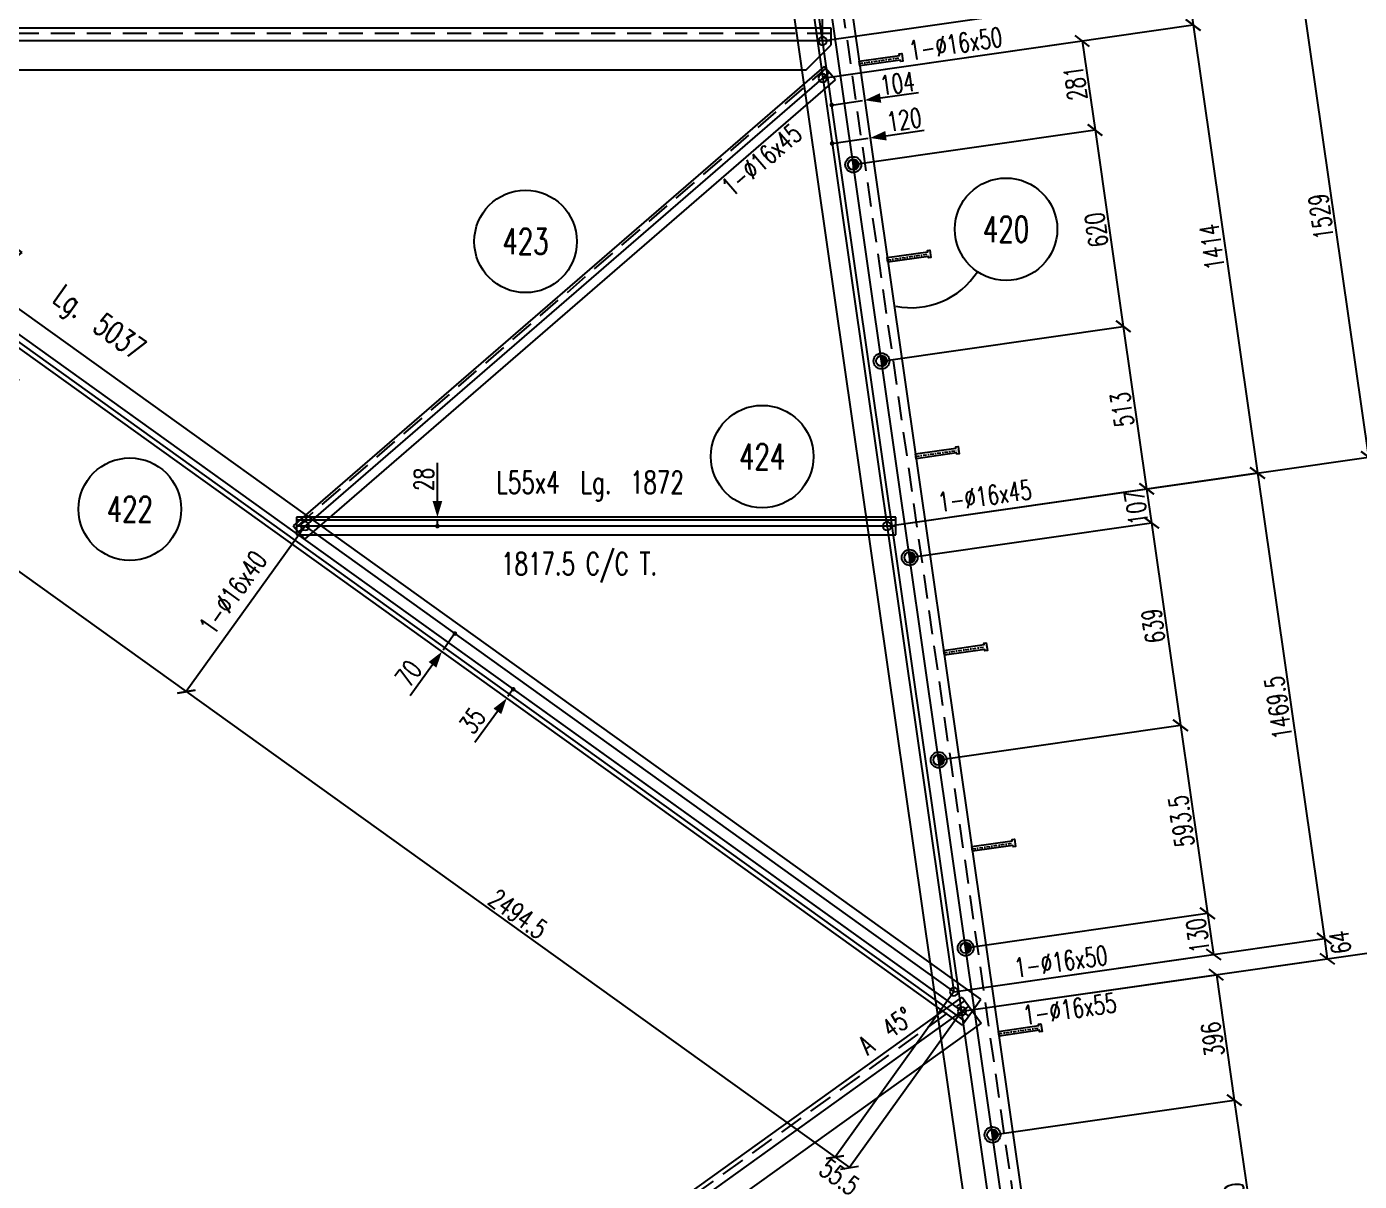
# Model space of a CAD drawing. Extents: x 142141 to 158361, y -163675 to -152195.
# Drawn here: x 149474 to 153636, y -157973 to -154365 of the extents above; entities that cross this region are included whole.
import ezdxf
from ezdxf.enums import TextEntityAlignment as Align

# ---------------------------------------------------------------- set-up
doc = ezdxf.new("R2010")
doc.units = 0
doc.header["$LTSCALE"] = 150
doc.header["$MEASUREMENT"] = 0
doc.linetypes.add('DASHDOT', pattern=[1, 0.5, -0.25, 0, -0.25])
doc.linetypes.add('DASHED', pattern=[0.75, 0.5, -0.25])
doc.layers.get('0').update_dxf_attribs({"linetype": 'CONTINUOUS'})
for name, color, linetype in [('ASSI', 6, 'CONTINUOUS'), ('BOLLINI_1', 7, 'CONTINUOUS'), ('Echelon', 3, 'CONTINUOUS'), ('FORI', 2, 'CONTINUOUS'), ('LINEA_ANG', 2, 'CONTINUOUS'), ('LS', 7, 'CONTINUOUS'), ('MZ', 6, 'DASHDOT'), ('QT_MAL', 7, 'CONTINUOUS'), ('QT_MPR', 7, 'CONTINUOUS'), ('QT_MSP', 7, 'CONTINUOUS'), ('TRAT-Y', 7, 'DASHED')]:
    doc.layers.add(name, color=color, linetype=linetype)
doc.styles.add('QUOTE', font='ROMANS8.SHX', dxfattribs={"width": 0.7})
doc.styles.add('RQL', font='ROMANS8.SHX', dxfattribs={"width": 0.7})
doc.styles.add('RS', font='ROMANS8.shx', dxfattribs={"width": 0.7})
doc.styles.get("Standard").update_dxf_attribs({"font": 'ROMANS8.SHX', "width": 0.7})
doc.dimstyles.new('FRECCE1', dxfattribs={"dimtxt": 60, "dimasz": 6.6667, "dimexe": 0, "dimexo": 0, "dimgap": 1, "dimtad": 1, "dimzin": 0, "dimdsep": 46, "dimtxsty": 'RS', "dimblk1": 'QUOTP', "dimblk2": 'QUOTF', "dimsah": 1, "dimcen": 0, "dimclrd": 2, "dimclre": 2, "dimclrt": 7, "dimadec": 0, "dimazin": 0, "dimtfac": 1, "dimtix": 1, "dimtmove": 2, "dimatfit": 3, "dimldrblk": 'QUOTP', "dimfxl": 1, "dimtolj": 1, "dimtzin": 0, "dimarcsym": 0})
doc.dimstyles.new('TRATTO', dxfattribs={"dimscale": 0, "dimtxt": 60, "dimasz": 40, "dimexe": 0, "dimexo": 0, "dimgap": 10, "dimtad": 1, "dimrnd": 0.5, "dimdsep": 46, "dimtxsty": 'RS', "dimblk1": 'OBLIQUE', "dimblk2": 'OBLIQUE', "dimsah": 1, "dimcen": 0.09, "dimclrd": 2, "dimclre": 2, "dimclrt": 7, "dimadec": 0, "dimazin": 0, "dimtfac": 1, "dimtix": 1, "dimtmove": 2, "dimatfit": 3, "dimfxl": 1, "dimtolj": 1, "dimtzin": 0, "dimarcsym": 0})

# ---------------------------------------------------------------- blocks, each defined once
blk = doc.blocks.new('ASSE98')
blk.add_line((0, 0), (1, 0))
at = {"color": 7, "flags": 1}
for tag, p in [('LAV1', (3.07431, 6.82847)), ('LAV2', (3.07431, 6.49513)), ('LAV3', (3.07431, 6.1618)), ('LAV4', (3.07431, 5.82847)), ('LAV5', (3.07431, 5.49513)), ('LAV6', (3.07431, 5.1618)), ('LAV7', (3.07431, 4.82847)), ('LAV8', (3.07431, 4.49513)), ('LAV9', (3.07431, 4.1618)), ('LAV10', (3.07431, 3.82847))]:
    blk.add_attdef(tag, p, '', height=0.2, dxfattribs=at)
at = {"color": 7, "style": 'QUOTE', "width": 0.5, "flags": 1}
for tag, p in [('TI', (1.38308, 6.82731)), ('DI_S', (1.38308, 6.42178)), ('D_S', (1.38308, 6.02092)), ('E_S', (1.38308, 5.68065)), ('NFORI', (1.36454, 5.29792)), ('ALAR', (1.36349, 4.93246)), ('FAM', (1.3775, 4.54645)), ('ALA', (1.38308, 4.19257)), ('DISP2', (1.38308, 3.84971)), ('DISP1', (1.38308, 3.50686)), ('PINZAF', (1.38308, 3.164)), ('PINZAI', (1.38308, 2.82114)), ('TRP', (1.38308, 2.47829)), ('NP', (1.38308, 2.13543)), ('SV', (1.38308, 1.79257)), ('PESO', (1.38308, 1.44971)), ('QUA', (1.38308, 1.10686)), ('LUN', (1.38308, 0.764)), ('PROF', (1.38308, 0.42114)), ('POS', (1.38308, 0.07829))]:
    blk.add_attdef(tag, p, '', height=0.2, dxfattribs=at)
blk = doc.blocks.new('P20')
at = {"color": 0}
for p, q in [((0, 0.98), (0.02, 1)), ((0, 0.94), (0.06, 1)), ((1, -0.01), (0, 0.99)), ((0, 0.89), (0.1, 0.99)), ((0, 0.85), (0.14, 0.99)), ((0, 0.8), (0.18, 0.98)), ((0, 0.76), (0.22, 0.98)), ((0, 0.71), (0.25, 0.97)), ((0, 0.67), (0.29, 0.96)), ((1, -0.05), (0, 0.95)), ((0, 0.62), (0.32, 0.95)), ((0, 0.58), (0.36, 0.93)), ((0, 0.53), (0.39, 0.92)), ((0, 0.49), (0.42, 0.91)), ((1, -0.09), (0, 0.9)), ((0, 0.44), (0.45, 0.89)), ((0, 0.4), (0.48, 0.88)), ((0.99, -0.13), (0, 0.86)), ((0, 0.35), (0.51, 0.86)), ((0, 0.31), (0.54, 0.84)), ((0, 0.26), (0.56, 0.83)), ((0.99, -0.17), (0, 0.81)), ((0, 0.22), (0.59, 0.81)), ((0, 0.17), (0.61, 0.79)), ((0.98, -0.21), (0, 0.77)), ((0, 0.13), (0.64, 0.77)), ((0, 0.08), (0.66, 0.75)), ((0, 0.04), (0.69, 0.73)), ((0.97, -0.25), (0, 0.72)), ((0, -0.01), (0.71, 0.7)), ((0.96, -0.28), (0, 0.68)), ((0, -0.05), (0.73, 0.68)), ((0, -0.1), (0.75, 0.66)), ((0.95, -0.32), (0, 0.63)), ((0, -0.14), (0.77, 0.63)), ((0, -0.19), (0.79, 0.61)), ((0.94, -0.35), (0, 0.59)), ((0, -0.23), (0.81, 0.58)), ((0, -0.28), (0.83, 0.56)), ((0.92, -0.38), (0, 0.54)), ((0, -0.32), (0.85, 0.53)), ((0.91, -0.41), (0, 0.5)), ((0, -0.36), (0.87, 0.5)), ((0, -0.41), (0.88, 0.47)), ((0.9, -0.44), (0, 0.45)), ((0, -0.45), (0.9, 0.44)), ((0.88, -0.47), (0, 0.41)), ((0, -0.5), (0.91, 0.41)), ((0, -0.54), (0.92, 0.38)), ((0.87, -0.5), (0, 0.36)), ((0, -0.59), (0.94, 0.35)), ((0.85, -0.53), (0, 0.32)), ((0, -0.63), (0.95, 0.31)), ((0, -0.68), (0.96, 0.28)), ((0.83, -0.56), (0, 0.27)), ((0, -0.72), (0.97, 0.25)), ((0.81, -0.58), (0, 0.23)), ((0, -0.77), (0.98, 0.21)), ((0.79, -0.61), (0, 0.18)), ((0, -0.81), (0.99, 0.17)), ((0.77, -0.63), (0, 0.14)), ((0, -0.86), (0.99, 0.13)), ((0.75, -0.66), (0, 0.09)), ((0, -0.9), (1, 0.09)), ((0.73, -0.68), (0, 0.05)), ((0, -0.95), (1, 0.05)), ((0.71, -0.7), (0, 0.01)), ((0, -0.99), (1, 0.01)), ((1, 0.04), (0.04, 1)), ((1, 0.09), (0.09, 1)), ((0.99, 0.14), (0.14, 0.99)), ((0.98, 0.19), (0.19, 0.98)), ((0.97, 0.25), (0.25, 0.97)), ((0.95, 0.31), (0.31, 0.95)), ((0.92, 0.38), (0.38, 0.92)), ((0.88, 0.47), (0.47, 0.88)), ((0.81, 0.59), (0.59, 0.81)), ((0.69, -0.73), (0, -0.04)), ((0.66, -0.75), (0, -0.08)), ((0.64, -0.77), (0, -0.13)), ((0.61, -0.79), (0, -0.17)), ((0.59, -0.81), (0, -0.22)), ((0.56, -0.83), (0, -0.26)), ((0.54, -0.84), (0, -0.31)), ((0.51, -0.86), (0, -0.35)), ((0.48, -0.88), (0, -0.4)), ((0.45, -0.89), (0, -0.44)), ((0.42, -0.91), (0, -0.49)), ((0.39, -0.92), (0, -0.53)), ((0.36, -0.93), (0, -0.58)), ((0.32, -0.95), (0, -0.62)), ((0.29, -0.96), (0, -0.67)), ((0.25, -0.97), (0, -0.71)), ((0.22, -0.98), (0, -0.76)), ((0.18, -0.98), (0, -0.8)), ((0.14, -0.99), (0, -0.85)), ((0.1, -0.99), (0, -0.89)), ((0.04, -1), (1, -0.04)), ((0.09, -1), (1, -0.09)), ((0.14, -0.99), (0.99, -0.14)), ((0.19, -0.98), (0.98, -0.19)), ((0.25, -0.97), (0.97, -0.25)), ((0.31, -0.95), (0.95, -0.31)), ((0.38, -0.92), (0.92, -0.38)), ((0.47, -0.88), (0.88, -0.47)), ((0.59, -0.81), (0.81, -0.59))]:
    blk.add_line(p, q, dxfattribs=at)
for radius in [1.5, 1]:
    blk.add_circle((0, 0), radius)
blk = doc.blocks.new('16')
blk.add_circle((0, 0), 1)
blk = doc.blocks.new('A$C6E393FD9')
at = {"layer": 'Echelon'}
blk.add_lwpolyline([(2.5, 0), (0, 19.8), (168.6, 41.4), (167.9, 47.2), (177.8, 48.5), (181.8, 17.1), (171.9, 15.8), (171.2, 21.6), (2.5, 0)], close=True, dxfattribs=at)
at = {"layer": 'MZ', "ltscale": 0.2}
blk.add_line((1.3, 9.9), (179.8, 32.8), dxfattribs=at)
blk = doc.blocks.new('_OBLIQUE')
at = {"color": 0, "linetype": 'ByBlock'}
blk.add_line((-0.5, -0.5), (0.5, 0.5), dxfattribs=at)
blk = doc.blocks.new('*D17')
at = {"layer": 'QT_MPR', "color": 2, "lineweight": -2, "transparency": 16777216}
for p, q in [((151959.6, -154410), (153447.4, -154196.5)), ((153447.4, -154196.5), (153664.6, -155709.9)), ((152161, -155925.7), (153664.6, -155709.9))]:
    blk.add_line(p, q, dxfattribs=at)
at = {"layer": 'QT_MPR', "color": 2, "lineweight": -2, "transparency": 16777216, "xscale": 40, "yscale": 40, "zscale": 40}
for p, rotation in [((153447.4, -154196.5), 98.1661393023542), ((153664.6, -155709.9), 278.1661393023542)]:
    blk.add_blockref('_OBLIQUE', p, dxfattribs=dict(at, rotation=rotation))
at = {"layer": 'QT_MPR', "color": 7, "transparency": 16777216, "insert": (153516.4, -154958.9), "char_height": 60, "attachment_point": 5, "rotation": 98.1661, "style": 'RS'}
blk.add_mtext('\\A1;1529', dxfattribs=at)
blk = doc.blocks.new('*D18')
at = {"layer": 'QT_MPR', "color": 2, "lineweight": -2, "transparency": 16777216}
for p, q in [((152161, -155925.7), (153664.6, -155709.9)), ((153664.6, -155709.9), (153882.4, -157227.9)), ((152394.6, -157441.4), (153882.4, -157227.9))]:
    blk.add_line(p, q, dxfattribs=at)
at = {"layer": 'QT_MPR', "color": 2, "lineweight": -2, "transparency": 16777216, "xscale": 40, "yscale": 40, "zscale": 40}
for p, rotation in [((153664.6, -155709.9), 98.1661393023542), ((153882.4, -157227.9), 278.1661393023542)]:
    blk.add_blockref('_OBLIQUE', p, dxfattribs=dict(at, rotation=rotation))
at = {"layer": 'QT_MPR', "color": 7, "transparency": 16777216, "insert": (153733.9, -156474.6), "char_height": 60, "attachment_point": 5, "rotation": 98.1661, "style": 'RS'}
blk.add_mtext('\\A1;1533.5', dxfattribs=at)
blk = doc.blocks.new('*D19')
at = {"layer": 'QT_MPR', "color": 2, "lineweight": -2, "transparency": 16777216}
for p, q in [((152394.6, -157441.4), (153882.4, -157227.9)), ((153882.4, -157227.9), (154099.6, -158741.3)), ((152596, -158957), (154099.6, -158741.3))]:
    blk.add_line(p, q, dxfattribs=at)
at = {"layer": 'QT_MPR', "color": 2, "lineweight": -2, "transparency": 16777216, "xscale": 40, "yscale": 40, "zscale": 40}
for p, rotation in [((153882.4, -157227.9), 98.1661393023542), ((154099.6, -158741.3), 278.1661393023542)]:
    blk.add_blockref('_OBLIQUE', p, dxfattribs=dict(at, rotation=rotation))
at = {"layer": 'QT_MPR', "color": 7, "transparency": 16777216, "insert": (153951.4, -157990.3), "char_height": 60, "attachment_point": 5, "rotation": 98.1661, "style": 'RS'}
blk.add_mtext('\\A1;1528.5', dxfattribs=at)
blk = doc.blocks.new('*D25')
at = {"layer": 'QT_MPR', "color": 2, "lineweight": -2, "transparency": 16777216}
for p, q in [((151931, -154323.2), (153088.2, -154157.1)), ((153088.2, -154157.1), (153100.9, -154246.2)), ((151959.6, -154410), (153100.9, -154246.2))]:
    blk.add_line(p, q, dxfattribs=at)
at = {"layer": 'QT_MPR', "color": 2, "lineweight": -2, "transparency": 16777216, "xscale": 40, "yscale": 40, "zscale": 40}
for p, rotation in [((153088.2, -154157.1), 98.1661393023542), ((153100.9, -154246.2), 278.1661393023542)]:
    blk.add_blockref('_OBLIQUE', p, dxfattribs=dict(at, rotation=rotation))
at = {"layer": 'QT_MPR', "color": 7, "transparency": 16777216, "insert": (153055, -154207.3), "char_height": 60, "attachment_point": 5, "rotation": 98.1661, "style": 'RS'}
blk.add_mtext('\\A1;90', dxfattribs=at)
blk = doc.blocks.new('*D26')
at = {"layer": 'QT_MPR', "color": 2, "lineweight": -2, "transparency": 16777216}
for p, q in [((151959.6, -154410), (153100.9, -154246.2)), ((153100.9, -154246.2), (153117.3, -154360)), ((151960.1, -154526.1), (153117.3, -154360))]:
    blk.add_line(p, q, dxfattribs=at)
at = {"layer": 'QT_MPR', "color": 2, "lineweight": -2, "transparency": 16777216, "xscale": 40, "yscale": 40, "zscale": 40}
for p, rotation in [((153100.9, -154246.2), 98.1661393023542), ((153117.3, -154360), 278.1661393023542)]:
    blk.add_blockref('_OBLIQUE', p, dxfattribs=dict(at, rotation=rotation))
at = {"layer": 'QT_MPR', "color": 7, "transparency": 16777216, "insert": (153157.9, -154293.9), "char_height": 60, "attachment_point": 5, "rotation": 98.1661, "style": 'RS'}
blk.add_mtext('\\A1;115', dxfattribs=at)
blk = doc.blocks.new('*D27')
at = {"layer": 'QT_MPR', "color": 2, "lineweight": -2, "transparency": 16777216}
for p, q in [((151960.1, -154526.1), (153117.3, -154360)), ((153117.3, -154360), (153318.1, -155759.6)), ((152161, -155925.7), (153318.1, -155759.6))]:
    blk.add_line(p, q, dxfattribs=at)
at = {"layer": 'QT_MPR', "color": 2, "lineweight": -2, "transparency": 16777216, "xscale": 40, "yscale": 40, "zscale": 40}
for p, rotation in [((153117.3, -154360), 98.1661393023542), ((153318.1, -155759.6), 278.1661393023542)]:
    blk.add_blockref('_OBLIQUE', p, dxfattribs=dict(at, rotation=rotation))
at = {"layer": 'QT_MPR', "color": 7, "transparency": 16777216, "insert": (153176.3, -155053.1), "char_height": 60, "attachment_point": 5, "rotation": 98.1661, "style": 'RS'}
blk.add_mtext('\\A1;1414', dxfattribs=at)
blk = doc.blocks.new('*D28')
at = {"layer": 'QT_MPR', "color": 2, "lineweight": -2, "transparency": 16777216}
for p, q in [((152161, -155925.7), (153318.1, -155759.6)), ((153318.1, -155759.6), (153526.9, -157214.3)), ((152369.7, -157380.4), (153526.9, -157214.3))]:
    blk.add_line(p, q, dxfattribs=at)
at = {"layer": 'QT_MPR', "color": 2, "lineweight": -2, "transparency": 16777216, "xscale": 40, "yscale": 40, "zscale": 40}
for p, rotation in [((153318.1, -155759.6), 98.1661393023542), ((153526.9, -157214.3), 278.1661393023542)]:
    blk.add_blockref('_OBLIQUE', p, dxfattribs=dict(at, rotation=rotation))
at = {"layer": 'QT_MPR', "color": 7, "transparency": 16777216, "insert": (153382.9, -156492.7), "char_height": 60, "attachment_point": 5, "rotation": 98.1661, "style": 'RS'}
blk.add_mtext('\\A1;1469.5', dxfattribs=at)
blk = doc.blocks.new('*D29')
at = {"layer": 'QT_MPR', "color": 2, "lineweight": -2, "transparency": 16777216}
for p, q in [((152369.7, -157380.4), (153526.9, -157214.3)), ((153526.9, -157214.3), (153535.9, -157277.6)), ((152394.6, -157441.4), (153535.9, -157277.6))]:
    blk.add_line(p, q, dxfattribs=at)
at = {"layer": 'QT_MPR', "color": 2, "lineweight": -2, "transparency": 16777216, "xscale": 40, "yscale": 40, "zscale": 40}
for p, rotation in [((153526.9, -157214.3), 98.1661393023542), ((153535.9, -157277.6), 278.1661393023542)]:
    blk.add_blockref('_OBLIQUE', p, dxfattribs=dict(at, rotation=rotation))
at = {"layer": 'QT_MPR', "color": 7, "transparency": 16777216, "insert": (153576.3, -157226), "char_height": 60, "attachment_point": 5, "rotation": 98.1661, "style": 'RS'}
blk.add_mtext('\\A1;64', dxfattribs=at)
blk = doc.blocks.new('*D37')
at = {"layer": 'QT_MSP', "color": 2, "lineweight": -2, "transparency": 16777216}
for p, q in [((151960.1, -154526.1), (152770.8, -154409.8)), ((152770.8, -154409.8), (152810.7, -154687.9)), ((152055.5, -154796.3), (152810.7, -154687.9))]:
    blk.add_line(p, q, dxfattribs=at)
at = {"layer": 'QT_MSP', "color": 2, "lineweight": -2, "transparency": 16777216, "xscale": 40, "yscale": 40, "zscale": 40}
for p, rotation in [((152770.8, -154409.8), 98.1661393023542), ((152810.7, -154687.9), 278.1661393023542)]:
    blk.add_blockref('_OBLIQUE', p, dxfattribs=dict(at, rotation=rotation))
at = {"layer": 'QT_MSP', "color": 7, "transparency": 16777216, "insert": (152749.4, -154542.1), "char_height": 60, "attachment_point": 5, "rotation": 98.1661, "style": 'RS'}
blk.add_mtext('\\A1;281', dxfattribs=at)
blk = doc.blocks.new('*D38')
at = {"layer": 'QT_MSP', "color": 2, "lineweight": -2, "transparency": 16777216}
for p, q in [((152055.5, -154796.3), (152810.7, -154687.9)), ((152810.7, -154687.9), (152898.8, -155301.6)), ((152143.5, -155410), (152898.8, -155301.6))]:
    blk.add_line(p, q, dxfattribs=at)
at = {"layer": 'QT_MSP', "color": 2, "lineweight": -2, "transparency": 16777216, "xscale": 40, "yscale": 40, "zscale": 40}
for p, rotation in [((152810.7, -154687.9), 98.1661393023542), ((152898.8, -155301.6), 278.1661393023542)]:
    blk.add_blockref('_OBLIQUE', p, dxfattribs=dict(at, rotation=rotation))
at = {"layer": 'QT_MSP', "color": 7, "transparency": 16777216, "insert": (152815.2, -155000.4), "char_height": 60, "attachment_point": 5, "rotation": 98.1661, "style": 'RS'}
blk.add_mtext('\\A1;620', dxfattribs=at)
blk = doc.blocks.new('*D39')
at = {"layer": 'QT_MSP', "color": 2, "lineweight": -2, "transparency": 16777216}
for p, q in [((152143.5, -155410), (152898.8, -155301.6)), ((152898.8, -155301.6), (152971.7, -155809.3)), ((152161, -155925.7), (152971.7, -155809.3))]:
    blk.add_line(p, q, dxfattribs=at)
at = {"layer": 'QT_MSP', "color": 2, "lineweight": -2, "transparency": 16777216, "xscale": 40, "yscale": 40, "zscale": 40}
for p, rotation in [((152898.8, -155301.6), 98.1661393023542), ((152971.7, -155809.3), 278.1661393023542)]:
    blk.add_blockref('_OBLIQUE', p, dxfattribs=dict(at, rotation=rotation))
at = {"layer": 'QT_MSP', "color": 7, "transparency": 16777216, "insert": (152895.6, -155561.2), "char_height": 60, "attachment_point": 5, "rotation": 98.1661, "style": 'RS'}
blk.add_mtext('\\A1;513', dxfattribs=at)
blk = doc.blocks.new('*D40')
at = {"layer": 'QT_MSP', "color": 2, "lineweight": -2, "transparency": 16777216}
for p, q in [((152161, -155925.7), (152971.7, -155809.3)), ((152971.7, -155809.3), (152986.9, -155915.3)), ((152231.6, -156023.7), (152986.9, -155915.3))]:
    blk.add_line(p, q, dxfattribs=at)
at = {"layer": 'QT_MSP', "color": 2, "lineweight": -2, "transparency": 16777216, "xscale": 40, "yscale": 40, "zscale": 40}
for p, rotation in [((152971.7, -155809.3), 98.1661393023542), ((152986.9, -155915.3), 278.1661393023542)]:
    blk.add_blockref('_OBLIQUE', p, dxfattribs=dict(at, rotation=rotation))
at = {"layer": 'QT_MSP', "color": 7, "transparency": 16777216, "insert": (152939.7, -155868), "char_height": 60, "attachment_point": 5, "rotation": 98.1661, "style": 'RS'}
blk.add_mtext('\\A1;107', dxfattribs=at)
blk = doc.blocks.new('*D41')
at = {"layer": 'QT_MSP', "color": 2, "lineweight": -2, "transparency": 16777216}
for p, q in [((152231.6, -156023.7), (152986.9, -155915.3)), ((152986.9, -155915.3), (153077.7, -156547.9)), ((152322.4, -156656.3), (153077.7, -156547.9))]:
    blk.add_line(p, q, dxfattribs=at)
at = {"layer": 'QT_MSP', "color": 2, "lineweight": -2, "transparency": 16777216, "xscale": 40, "yscale": 40, "zscale": 40}
for p, rotation in [((152986.9, -155915.3), 98.1661393023542), ((153077.7, -156547.9), 278.1661393023542)]:
    blk.add_blockref('_OBLIQUE', p, dxfattribs=dict(at, rotation=rotation))
at = {"layer": 'QT_MSP', "color": 7, "transparency": 16777216, "insert": (152992.7, -156237.3), "char_height": 60, "attachment_point": 5, "rotation": 98.1661, "style": 'RS'}
blk.add_mtext('\\A1;639', dxfattribs=at)
blk = doc.blocks.new('*D42')
at = {"layer": 'QT_MSP', "color": 2, "lineweight": -2, "transparency": 16777216}
for p, q in [((152322.4, -156656.3), (153077.7, -156547.9)), ((153077.7, -156547.9), (153161.9, -157135.3)), ((152406.7, -157243.6), (153161.9, -157135.3))]:
    blk.add_line(p, q, dxfattribs=at)
at = {"layer": 'QT_MSP', "color": 2, "lineweight": -2, "transparency": 16777216, "xscale": 40, "yscale": 40, "zscale": 40}
for p, rotation in [((153077.7, -156547.9), 98.1661393023542), ((153161.9, -157135.3), 278.1661393023542)]:
    blk.add_blockref('_OBLIQUE', p, dxfattribs=dict(at, rotation=rotation))
at = {"layer": 'QT_MSP', "color": 7, "transparency": 16777216, "insert": (153080.2, -156847.3), "char_height": 60, "attachment_point": 5, "rotation": 98.1661, "style": 'RS'}
blk.add_mtext('\\A1;593.5', dxfattribs=at)
blk = doc.blocks.new('*D43')
at = {"layer": 'QT_MSP', "color": 2, "lineweight": -2, "transparency": 16777216}
for p, q in [((152406.7, -157243.6), (153161.9, -157135.3)), ((153161.9, -157135.3), (153180.4, -157264)), ((152369.7, -157380.4), (153180.4, -157264))]:
    blk.add_line(p, q, dxfattribs=at)
at = {"layer": 'QT_MSP', "color": 2, "lineweight": -2, "transparency": 16777216, "xscale": 40, "yscale": 40, "zscale": 40}
for p, rotation in [((153161.9, -157135.3), 98.1661393023542), ((153180.4, -157264), 278.1661393023542)]:
    blk.add_blockref('_OBLIQUE', p, dxfattribs=dict(at, rotation=rotation))
at = {"layer": 'QT_MSP', "color": 7, "transparency": 16777216, "insert": (153131.6, -157205.3), "char_height": 60, "attachment_point": 5, "rotation": 98.1661, "style": 'RS'}
blk.add_mtext('\\A1;130', dxfattribs=at)
blk = doc.blocks.new('*D44')
at = {"layer": 'QT_MSP', "color": 2, "lineweight": -2, "transparency": 16777216}
for p, q in [((152394.6, -157441.4), (153189.5, -157327.3)), ((153189.5, -157327.3), (153245.7, -157719.3)), ((152490.5, -157827.7), (153245.7, -157719.3))]:
    blk.add_line(p, q, dxfattribs=at)
at = {"layer": 'QT_MSP', "color": 2, "lineweight": -2, "transparency": 16777216, "xscale": 40, "yscale": 40, "zscale": 40}
for p, rotation in [((153189.5, -157327.3), 98.1661393023542), ((153245.7, -157719.3), 278.1661393023542)]:
    blk.add_blockref('_OBLIQUE', p, dxfattribs=dict(at, rotation=rotation))
at = {"layer": 'QT_MSP', "color": 7, "transparency": 16777216, "insert": (153178, -157529), "char_height": 60, "attachment_point": 5, "rotation": 98.1661, "style": 'RS'}
blk.add_mtext('\\A1;396', dxfattribs=at)
blk = doc.blocks.new('*D45')
at = {"layer": 'QT_MSP', "color": 2, "lineweight": -2, "transparency": 16777216}
for p, q in [((152490.5, -157827.7), (153245.7, -157719.3)), ((153245.7, -157719.3), (153333.8, -158333)), ((152578.5, -158441.4), (153333.8, -158333))]:
    blk.add_line(p, q, dxfattribs=at)
at = {"layer": 'QT_MSP', "color": 2, "lineweight": -2, "transparency": 16777216, "xscale": 40, "yscale": 40, "zscale": 40}
for p, rotation in [((153245.7, -157719.3), 98.1661393023542), ((153333.8, -158333), 278.1661393023542)]:
    blk.add_blockref('_OBLIQUE', p, dxfattribs=dict(at, rotation=rotation))
at = {"layer": 'QT_MSP', "color": 7, "transparency": 16777216, "insert": (153250.2, -158031.8), "char_height": 60, "attachment_point": 5, "rotation": 98.1661, "style": 'RS'}
blk.add_mtext('\\A1;620', dxfattribs=at)
blk = doc.blocks.new('*D49')
at = {"layer": 'LS', "color": 2, "lineweight": -2, "transparency": 16777216}
for p, q in [((151983.8, -153846.4), (153368.6, -153647.7)), ((153447.4, -154196.5), (153368.6, -153647.7)), ((151959.6, -154410), (153447.4, -154196.5))]:
    blk.add_line(p, q, dxfattribs=at)
at = {"layer": 'LS', "color": 2, "lineweight": -2, "transparency": 16777216, "xscale": 40, "yscale": 40, "zscale": 40}
for p, rotation in [((153368.6, -153647.7), 98.1661393023542), ((153447.4, -154196.5), 278.1661393023542)]:
    blk.add_blockref('_OBLIQUE', p, dxfattribs=dict(at, rotation=rotation))
at = {"layer": 'LS', "color": 7, "transparency": 16777216, "insert": (153368.4, -153927.8), "char_height": 60, "attachment_point": 5, "rotation": 98.1661, "style": 'RS'}
blk.add_mtext('\\A1;555', dxfattribs=at)
blk = doc.blocks.new('QUOTP')
at = {"layer": 'ASSI', "color": 2, "const_width": 1.07}
blk.add_lwpolyline([(-0.53, 0, 1), (0.53, 0, 1)], format="xyb", close=True, dxfattribs=at)
blk = doc.blocks.new('QUOTF')
at = {"layer": 'LS', "color": 2}
blk.add_line((7.5, 0), (25.5, 0), dxfattribs=at)
blk.add_solid([(7.5, 2.25), (0, 0), (7.5, -2.25)], dxfattribs=at)
blk = doc.blocks.new('*D84')
at = {"layer": 'QT_MAL', "color": 2, "lineweight": -2, "transparency": 16777216}
blk.add_line((151996, -154729.2), (152101.6, -154714), dxfattribs=at)
at = {"layer": 'QT_MAL', "color": 2, "lineweight": -2, "transparency": 16777216, "xscale": 6.6667, "yscale": 6.6667, "zscale": 6.6667}
for name, p, rotation in [('QUOTF', (152108.2, -154713.1), 8.166139302354292), ('QUOTP', (151989.4, -154730.1), 188.1661393023543)]:
    blk.add_blockref(name, p, dxfattribs=dict(at, rotation=rotation))
at = {"layer": 'QT_MAL', "color": 7, "transparency": 16777216, "insert": (152214.6, -154655.9), "char_height": 60, "attachment_point": 5, "rotation": 8.1661, "style": 'RS'}
blk.add_mtext('\\A1;120', dxfattribs=at)
blk = doc.blocks.new('*D85')
at = {"layer": 'QT_MAL', "color": 2, "lineweight": -2, "transparency": 16777216}
for p, q in [((151988.3, -154610), (151988.3, -154610)), ((151994.9, -154609), (152084.7, -154596.2)), ((152091.3, -154595.2), (152091.3, -154595.2))]:
    blk.add_line(p, q, dxfattribs=at)
at = {"layer": 'QT_MAL', "color": 2, "lineweight": -2, "transparency": 16777216, "xscale": 6.6667, "yscale": 6.6667, "zscale": 6.6667}
for name, p, rotation in [('QUOTF', (152091.3, -154595.2), 8.166139302354292), ('QUOTP', (151988.3, -154610), 188.1661393023543)]:
    blk.add_blockref(name, p, dxfattribs=dict(at, rotation=rotation))
at = {"layer": 'QT_MAL', "color": 7, "transparency": 16777216, "insert": (152193.4, -154542.8), "char_height": 60, "attachment_point": 5, "rotation": 8.1661, "style": 'RS'}
blk.add_mtext('\\A1;104', dxfattribs=at)
blk = doc.blocks.new('xxx')
blk.add_circle((0, 0), 8)
at = {"color": 3, "style": 'RQL', "width": 0.7}
blk.add_attdef('POS', text='', height=4, dxfattribs=at).set_placement((0, 0), align=Align.MIDDLE)
at = {"style": 'RQL', "width": 0.7, "flags": 1}
for tag, p in [('POS1', (-0.39, -5.42)), ('TIPO', (-0.39, -8.66))]:
    blk.add_attdef(tag, p, '', height=2, dxfattribs=at)
blk = doc.blocks.new('*D92')
at = {"layer": 'QT_MAL', "color": 2, "lineweight": -2, "transparency": 16777216}
blk.add_line((150807.4, -156266.9), (150774.4, -156313), dxfattribs=at)
at = {"layer": 'QT_MAL', "color": 2, "lineweight": -2, "transparency": 16777216, "xscale": 6.6667, "yscale": 6.6667, "zscale": 6.6667}
for name, p, rotation in [('QUOTP', (150811.3, -156261.5), 54.32358358641336), ('QUOTF', (150770.5, -156318.4), 234.3235835864134)]:
    blk.add_blockref(name, p, dxfattribs=dict(at, rotation=rotation))
at = {"layer": 'QT_MAL', "color": 7, "transparency": 16777216, "insert": (150666.4, -156385.8), "char_height": 60, "attachment_point": 5, "rotation": 54.3236, "style": 'RS'}
blk.add_mtext('\\A1;70', dxfattribs=at)
blk = doc.blocks.new('*D93')
at = {"layer": 'QT_MAL', "color": 2, "lineweight": -2, "transparency": 16777216}
blk.add_line((150989.6, -156440.8), (150977, -156458.4), dxfattribs=at)
at = {"layer": 'QT_MAL', "color": 2, "lineweight": -2, "transparency": 16777216, "xscale": 6.6667, "yscale": 6.6667, "zscale": 6.6667}
for name, p, rotation in [('QUOTF', (150973.1, -156463.8), 234.3235835864134), ('QUOTP', (150993.5, -156435.4), 54.32358358641336)]:
    blk.add_blockref(name, p, dxfattribs=dict(at, rotation=rotation))
at = {"layer": 'QT_MAL', "color": 7, "transparency": 16777216, "insert": (150865.4, -156533.8), "char_height": 60, "attachment_point": 5, "rotation": 54.3236, "style": 'RS'}
blk.add_mtext('\\A1;35', dxfattribs=at)
blk = doc.blocks.new('*D82')
at = {"layer": 'LS', "color": 2, "lineweight": -2, "transparency": 16777216}
for p, q in [((144385.1, -154410), (144385.1, -153258.3)), ((144385.1, -153258.3), (151959.6, -153258.3)), ((151959.6, -154410), (151959.6, -153258.3))]:
    blk.add_line(p, q, dxfattribs=at)
at = {"layer": 'LS', "color": 2, "lineweight": -2, "transparency": 16777216, "xscale": 40, "yscale": 40, "zscale": 40, "rotation": 180}
blk.add_blockref('_OBLIQUE', (144385.1, -153258.3), dxfattribs=at)
at = {"layer": 'LS', "color": 2, "lineweight": -2, "transparency": 16777216, "xscale": 40, "yscale": 40, "zscale": 40}
blk.add_blockref('_OBLIQUE', (151959.6, -153258.3), dxfattribs=at)
at = {"layer": 'LS', "color": 7, "transparency": 16777216, "insert": (148172.4, -153218.3), "char_height": 60, "attachment_point": 5, "style": 'RS'}
blk.add_mtext('\\A1;7575', dxfattribs=at)
blk = doc.blocks.new('bull')
at = {"style": 'RS', "width": 0.7, "flags": 1}
for tag, p in [('NN', (-12.25, 0)), ('DIAMETRO', (0, -4.86)), ('SERRAGGIO', (0, -9.71)), ('LUNGHEZZA', (0, -14.57)), ('NB', (0, -19.43)), ('TIPO', (0, -24.12)), ('EL', (-0.14, -29))]:
    blk.add_attdef(tag, p, '', height=3, dxfattribs=at)
at = {"style": 'RS', "width": 0.7}
blk.add_attdef('BULLONE', (0, 0), '', height=3, dxfattribs=at)
blk = doc.blocks.new('*D105')
at = {"layer": 'QT_MPR', "color": 2, "lineweight": -2, "transparency": 16777216}
for p, q in [((148387.1, -154564.1), (148036.3, -155052.8)), ((148036.3, -155052.8), (149972.3, -156442.7)), ((150343.5, -155925.7), (149972.3, -156442.7))]:
    blk.add_line(p, q, dxfattribs=at)
at = {"layer": 'QT_MPR', "color": 2, "lineweight": -2, "transparency": 16777216, "xscale": 40, "yscale": 40, "zscale": 40}
for p, rotation in [((148036.3, -155052.8), 144.323583586413), ((149972.3, -156442.7), 324.323583586413)]:
    blk.add_blockref('_OBLIQUE', p, dxfattribs=dict(at, rotation=rotation))
at = {"layer": 'QT_MPR', "color": 7, "transparency": 16777216, "insert": (149027.6, -155715.3), "char_height": 60, "attachment_point": 5, "rotation": 324.3236, "style": 'RS'}
blk.add_mtext('\\A1;2383', dxfattribs=at)
blk = doc.blocks.new('*D106')
at = {"layer": 'QT_MPR', "color": 2, "lineweight": -2, "transparency": 16777216}
for p, q in [((150343.5, -155925.7), (149972.3, -156442.7)), ((149972.3, -156442.7), (151998.5, -157897.4)), ((152369.7, -157380.4), (151998.5, -157897.4))]:
    blk.add_line(p, q, dxfattribs=at)
at = {"layer": 'QT_MPR', "color": 2, "lineweight": -2, "transparency": 16777216, "xscale": 40, "yscale": 40, "zscale": 40}
for p, rotation in [((149972.3, -156442.7), 144.323583586413), ((151998.5, -157897.4), 324.323583586413)]:
    blk.add_blockref('_OBLIQUE', p, dxfattribs=dict(at, rotation=rotation))
at = {"layer": 'QT_MPR', "color": 7, "transparency": 16777216, "insert": (151008.7, -157137.6), "char_height": 60, "attachment_point": 5, "rotation": 324.3236, "style": 'RS'}
blk.add_mtext('\\A1;2494.5', dxfattribs=at)
blk = doc.blocks.new('*D107')
at = {"layer": 'QT_MPR', "color": 2, "lineweight": -2, "transparency": 16777216}
for p, q in [((152369.7, -157380.4), (151998.5, -157897.4)), ((152394.6, -157441.4), (152043.8, -157930)), ((151998.5, -157897.4), (152043.8, -157930))]:
    blk.add_line(p, q, dxfattribs=at)
at = {"layer": 'QT_MPR', "color": 2, "lineweight": -2, "transparency": 16777216, "xscale": 40, "yscale": 40, "zscale": 40}
for p, rotation in [((151998.5, -157897.4), 144.323583586413), ((152043.8, -157930), 324.323583586413)]:
    blk.add_blockref('_OBLIQUE', p, dxfattribs=dict(at, rotation=rotation))
at = {"layer": 'QT_MPR', "color": 7, "transparency": 16777216, "insert": (152012.9, -157959.7), "char_height": 60, "attachment_point": 5, "rotation": 324.3236, "style": 'RS'}
blk.add_mtext('\\A1;55.5', dxfattribs=at)
blk = doc.blocks.new('*D110')
at = {"layer": 'QT_MAL', "color": 2, "lineweight": -2, "transparency": 16777216}
blk.add_line((150756.7, -155919), (150756.7, -155904.3), dxfattribs=at)
at = {"layer": 'QT_MAL', "color": 2, "lineweight": -2, "transparency": 16777216, "xscale": 6.6667, "yscale": 6.6667, "zscale": 6.6667}
for name, p, rotation in [('QUOTF', (150756.7, -155897.7), 90.0000000000001), ('QUOTP', (150756.7, -155925.7), 270.0000000000001)]:
    blk.add_blockref(name, p, dxfattribs=dict(at, rotation=rotation))
at = {"layer": 'QT_MAL', "color": 7, "transparency": 16777216, "insert": (150714.1, -155779.7), "char_height": 60, "attachment_point": 5, "rotation": 90, "style": 'RS'}
blk.add_mtext('\\A1;28', dxfattribs=at)

msp = doc.modelspace()

# ---------------------------------------------------------------- linework, layer by layer
at = {"layer": 'LINEA_ANG'}
for p, q in [((152674.25, -159924.955), (151805.652, -153871.959)), ((151983.826, -153846.391), (152852.425, -159899.387)), ((151986.636, -154369.98), (144357.636, -154369.98)), ((151986.636, -154421.98), (151986.636, -154369.98)), ((151908.636, -154499.98), (151986.636, -154421.98)), ((152454.123, -157404.046), (148362.449, -154466.433)), ((144436.636, -154499.98), (151908.636, -154499.98)), ((151964.182, -154489.514), (150306.2, -155924.903)), ((152000.182, -154531.096), (151964.182, -154489.514)), ((148304.128, -154547.665), (152395.802, -157485.278)), ((150342.199, -155966.485), (152000.182, -154531.096)), ((152188.513, -155897.667), (150316.513, -155897.667)), ((150316.513, -155897.667), (150316.513, -155952.667)), ((152188.513, -155906.667), (150316.513, -155906.667)), ((152188.513, -155952.667), (152188.513, -155897.667)), ((150306.2, -155924.903), (150342.199, -155966.485)), ((150316.513, -155952.667), (152188.513, -155952.667)), ((148259.803, -160366.865), (152396.155, -157397.176)), ((152395.802, -157485.278), (152454.123, -157404.046)), ((152396.155, -157397.176), (152454.476, -157478.408)), ((152454.476, -157478.408), (148361.989, -160416.605))]:
    msp.add_line(p, q, dxfattribs=at)
at = {"layer": 'LINEA_ANG', "color": 2}
msp.add_line((148312.876, -154535.48), (152404.55, -157473.093), dxfattribs=at)
at = {"layer": 'LS', "color": 6}
for p, q in [((152829.634, -160472.727), (151880.881, -153861.163)), ((152841.672, -160275.012), (151920.475, -153855.481)), ((151931.014, -154323.166), (152369.721, -157380.381)), ((148172.366, -154409.98), (152394.635, -157441.354)), ((152160.971, -155925.667), (150343.513, -155925.667)), ((150343.513, -155925.667), (152369.721, -157380.381)), ((152394.635, -157441.354), (148172.366, -160472.727))]:
    msp.add_line(p, q, dxfattribs=at)
msp.add_arc((152237.72, -154999.011), 244.3, 258.319087, 327.335028, dxfattribs=at)
at = {"layer": 'TRAT-Y'}
for p, q in [((151956.11, -153850.368), (152824.709, -159903.364)), ((148267.968, -160378.238), (152404.32, -157408.548))]:
    msp.add_line(p, q, dxfattribs=at)
at = {"layer": 'TRAT-Y', "color": 2}
for p, q in [((151986.636, -154386.98), (144357.636, -154386.98)), ((150312.091, -155931.708), (151970.073, -154496.318))]:
    msp.add_line(p, q, dxfattribs=at)

# ---------------------------------------------------------------- block references
at = {"layer": 'ASSI', "xscale": 7629.000000000001, "zscale": 7629.000000000001, "rotation": 180}
msp.add_blockref('ASSE98', (151986.636, -154409.98), dxfattribs=at)
at = {"layer": 'ASSI', "xscale": 2193, "rotation": 220.8842068717011}
msp.add_blockref('ASSE98', (151980.546, -154508.415), dxfattribs=at)
at = {"layer": 'ASSI'}
ref = msp.add_blockref('ASSE98', (148324.54, -154519.234), dxfattribs=dict(at, xscale=5037, rotation=324.3235835864131))
ref.add_attrib('PROF', 'L100x7', (149228.29, -154991.463), dxfattribs={"layer": '0', "color": 2, "height": 70, "rotation": 324.323584, "style": 'QUOTE', "width": 0.7})
ref.add_attrib('LUN', '5037', (149675.556, -155312.576), dxfattribs={"layer": '0', "color": 2, "height": 70, "rotation": 324.323584, "style": 'QUOTE', "width": 0.7})
ref.add_attrib('PESO', '4983 C/C T.E.', (149035.832, -155259.529), dxfattribs={"layer": '0', "color": 2, "height": 70, "rotation": 324.323584, "style": 'QUOTE', "width": 0.7})
ref.add_attrib('SV', 'Lg.', (149550.349, -155222.685), dxfattribs={"layer": '0', "color": 2, "height": 70, "rotation": 324.323584, "style": 'QUOTE', "width": 0.7})
ref = msp.add_blockref('ASSE98', (152188.513, -155925.667), dxfattribs=dict(at, xscale=1872, zscale=1872, rotation=180.0000000000001))
ref.add_attrib('PROF', 'L55x4', (150941.165, -155823.892), dxfattribs={"layer": '0', "color": 2, "height": 70, "style": 'QUOTE', "width": 0.7})
ref.add_attrib('LUN', '1872', (151358.152, -155823.892), dxfattribs={"layer": '0', "color": 2, "height": 70, "style": 'QUOTE', "width": 0.7})
ref.add_attrib('PESO', '1817.5 C/C T.', (150955.683, -156078.315), dxfattribs={"layer": '0', "color": 2, "height": 70, "style": 'QUOTE', "width": 0.7})
ref.add_attrib('SV', 'Lg.', (151204.018, -155823.892), dxfattribs={"layer": '0', "color": 2, "height": 70, "style": 'QUOTE', "width": 0.7})
ref = msp.add_blockref('ASSE98', (152416.567, -157425.607), dxfattribs=dict(at, xscale=5092, rotation=215.6764164135872))
ref.add_attrib('LAV1', 'CB 54x54', (148522.381, -160395.042), dxfattribs={"layer": '0', "color": 7, "height": 60, "rotation": 35.676416, "width": 0.7})
ref.add_attrib('LAV2', 'A  45%%d', (152100.169, -157580.657), dxfattribs={"layer": '0', "color": 254, "height": 60, "rotation": 35.676416, "width": 0.7})
at = {"layer": 'BOLLINI_1', "xscale": 20, "yscale": 20, "zscale": 20}
for p, values in [((152532.73, -154998.138), {'POS': '420'}), ((151031.872, -155036.285), {'POS': '423'}), ((151771.03, -155708.365), {'POS': '424'}), ((149795.948, -155872.805), {'POS': '422'})]:
    msp.add_blockref('xxx', p, dxfattribs=at).add_auto_attribs(values)
at = {"layer": 'FORI'}
for name, p, xscale, yscale, zscale in [('16', (151959.636, -154409.98), -13, 13, 13), ('16', (151959.636, -154409.98), -13, 13, 13), ('16', (151960.133, -154526.087), -13, 13, 13), ('P20', (152055.479, -154796.283), 16.5, 16.5, 16.5), ('P20', (152143.547, -155409.997), 16.5, 16.5, 16.5), ('16', (150343.513, -155925.667), -13, 13, 13), ('16', (152160.971, -155925.667), -13, 13, 13), ('P20', (152231.614, -156023.71), 16.5, 16.5, 16.5), ('P20', (152322.392, -156656.316), 16.5, 16.5, 16.5), ('P20', (152406.673, -157243.639), 16.5, 16.5, 16.5), ('16', (152369.721, -157380.381), -13, 13, 13), ('16', (152394.635, -157441.354), -13, 13, 13), ('P20', (152490.479, -157827.657), 16.5, 16.5, 16.5)]:
    msp.add_blockref(name, p, dxfattribs=dict(at, xscale=xscale, yscale=yscale, zscale=zscale))
at = {"layer": 'LS', "color": 7, "xscale": 20, "yscale": 20, "zscale": 20}
for p, rotation, values in [((152234.611, -154470.529), 8.685022027707802, {'BULLONE': '1-%%c16x50                '}), ((152325.497, -155881.951), 8.166139302354653, {'BULLONE': '1-%%c16x45                '}), ((150056.957, -156270.444), 54.32358358641157, {'BULLONE': '1-%%c16x40                '}), ((152563.212, -157336.525), 8.16613930235584, {'BULLONE': '1-%%c16x50                '}), ((152590.65, -157485.121), 8.16613930235584, {'BULLONE': '1-%%c16x55                '})]:
    msp.add_blockref('bull', p, dxfattribs=dict(at, rotation=rotation)).add_auto_attribs(values)
at = {"layer": 'LS', "xscale": 0.7500000000000001, "yscale": 0.7500000000000001, "zscale": 0.7500000000000001, "rotation": 0.8689299996759822}
for p in [(152073.956, -154487.789), (152162.023, -155101.502), (152250.091, -155715.215), (152338.158, -156328.929), (152426.097, -156941.747), (152508.955, -157519.162)]:
    msp.add_blockref('A$C6E393FD9', p, dxfattribs=at)
at = {"layer": 'LS', "color": 7}
ref = msp.add_blockref('bull', (151909.942, -154701.066), dxfattribs=dict(at, xscale=-20, yscale=20, zscale=20, rotation=40.52005264115366))
ref.add_attrib('BULLONE', '1-%%c16x45                ', (151677.328, -154899.878), dxfattribs={"layer": '0', "height": 60, "rotation": 40.520053, "style": 'RS', "width": 0.7})

# ---------------------------------------------------------------- dimensions: what is measured, and where the dimension line sits
at = {"layer": 'LS'}
dim = msp.add_linear_dim(base=(151959.636, -153258.264), p1=(144385.096, -154409.98), p2=(151959.636, -154409.98), text='7575', dimstyle='TRATTO', override={"dimscale": 1}, dxfattribs=at)
dim.commit()
dim.dimension.update_dxf_attribs({"geometry": '*D82', "text_midpoint": (148172.366, -153218.264)})
dim = msp.add_linear_dim(base=(153368.64, -153647.671), p1=(151959.636, -154409.98), p2=(151983.826, -153846.391), angle=98.166139, text='555', dimstyle='TRATTO', override={"dimscale": 1}, dxfattribs=at)
dim.commit()
dim.dimension.update_dxf_attribs({"geometry": '*D49', "text_midpoint": (153368.423, -153927.762)})
at = {"layer": 'QT_MAL'}
for base, p1, p2, angle, text, picture, middle in [((152091.282, -154595.215), (151988.337, -154609.988), (152091.282, -154595.215), 8.166139, '104', '*D85', (152193.363, -154542.777)), ((152108.195, -154713.074), (151989.411, -154730.119), (152108.195, -154713.074), 8.166139, '120', '*D84', (152214.639, -154655.863)), ((150756.657, -155897.667), (150756.657, -155925.667), (150756.657, -155897.667), 90, '28', '*D110', (150714.057, -155779.719)), ((150770.474, -156318.376), (150811.299, -156261.513), (150770.474, -156318.376), 54.323584, '70', '*D92', (150666.378, -156385.849)), ((150973.081, -156463.837), (150993.493, -156435.406), (150973.081, -156463.837), 54.323584, '35', '*D93', (150865.353, -156533.797))]:
    dim = msp.add_linear_dim(base=base, p1=p1, p2=p2, angle=angle, text=text, dimstyle='FRECCE1', dxfattribs=at)
    dim.commit()
    dim.dimension.update_dxf_attribs({"geometry": picture, "text_midpoint": middle, "dimtype": 160})
at = {"layer": 'QT_MPR'}
for base, p1, p2, angle, text, picture, middle in [((153100.944, -154246.204), (151931.014, -154323.166), (151959.636, -154409.98), 98.166139, '90', '*D25', (153054.957, -154207.342)), ((153664.568, -155709.902), (151959.636, -154409.98), (152160.971, -155925.667), 98.166139, '1529', '*D17', (153516.387, -154958.877)), ((149972.294, -156442.722), (148387.089, -154564.141), (150343.513, -155925.667), 324.323584, '2383', '*D105', (149027.616, -155715.251)), ((153882.394, -157227.862), (152160.971, -155925.667), (152394.635, -157441.354), 98.166139, '1533.5', '*D18', (153733.886, -156474.564)), ((153526.867, -157214.332), (152160.971, -155925.667), (152369.721, -157380.381), 98.166139, '1469.5', '*D28', (153382.897, -156492.656)), ((151998.502, -157897.436), (150343.513, -155925.667), (152369.721, -157380.381), 324.323584, '2494.5', '*D106', (151008.726, -157137.586)), ((153535.943, -157277.577), (152369.721, -157380.381), (152394.635, -157441.354), 98.166139, '64', '*D29', (153576.333, -157226.042)), ((154099.567, -158741.276), (152394.635, -157441.354), (152595.97, -158957.04), 98.166139, '1528.5', '*D19', (153951.386, -157990.251)), ((152043.828, -157929.978), (152369.721, -157380.381), (152394.635, -157441.354), 324.323584, '55.5', '*D107', (152012.85, -157959.744))]:
    dim = msp.add_linear_dim(base=base, p1=p1, p2=p2, angle=angle, text=text, dimstyle='TRATTO', override={"dimscale": 1}, dxfattribs=at)
    dim.commit()
    dim.dimension.update_dxf_attribs({"geometry": picture, "text_midpoint": middle, "dimtype": 160})
for base, p1, p2, picture, middle in [((153117.279, -154360.038), (151959.636, -154409.98), (151960.133, -154526.087), '*D26', (153157.91, -154293.929)), ((153318.117, -155759.618), (151960.133, -154526.087), (152160.971, -155925.667), '*D27', (153176.328, -155053.136))]:
    dim = msp.add_linear_dim(base=base, p1=p1, p2=p2, angle=98.166139, dimstyle='TRATTO', override={"dimscale": 1}, dxfattribs=at)
    dim.commit()
    dim.dimension.update_dxf_attribs({"geometry": picture, "text_midpoint": middle, "dimtype": 160})
at = {"layer": 'QT_MSP'}
dim = msp.add_linear_dim(base=(152810.742, -154687.904), p1=(151960.133, -154526.087), p2=(152055.479, -154796.283), angle=98.166139, dimstyle='TRATTO', override={"dimscale": 1}, dxfattribs=at)
dim.commit()
dim.dimension.update_dxf_attribs({"geometry": '*D37', "text_midpoint": (152749.415, -154542.137), "dimtype": 160})
for base, p1, p2, text, picture, middle in [((152898.809, -155301.617), (152055.479, -154796.283), (152143.547, -155409.997), '620', '*D38', (152815.181, -155000.442)), ((152971.666, -155809.333), (152143.547, -155409.997), (152160.971, -155925.667), '513', '*D39', (152895.643, -155561.157)), ((152986.876, -155915.331), (152160.971, -155925.667), (152231.614, -156023.71), '107', '*D40', (152939.677, -155868.014)), ((153077.655, -156547.937), (152231.614, -156023.71), (152322.392, -156656.316), '639', '*D41', (152992.671, -156237.315)), ((153161.935, -157135.26), (152322.392, -156656.316), (152406.673, -157243.639), '593.5', '*D42', (153080.2, -156847.28)), ((153180.416, -157264.047), (152406.673, -157243.639), (152369.721, -157380.381), '130', '*D43', (153131.581, -157205.335)), ((153245.741, -157719.277), (152394.635, -157441.354), (152490.479, -157827.657), '396', '*D44', (153178.022, -157528.967)), ((153333.808, -158332.991), (152490.479, -157827.657), (152578.546, -158441.37), '620', '*D45', (153250.18, -158031.816))]:
    dim = msp.add_linear_dim(base=base, p1=p1, p2=p2, angle=98.166139, text=text, dimstyle='TRATTO', override={"dimscale": 1}, dxfattribs=at)
    dim.commit()
    dim.dimension.update_dxf_attribs({"geometry": picture, "text_midpoint": middle, "dimtype": 160})

doc.saveas('drawing.dxf')
